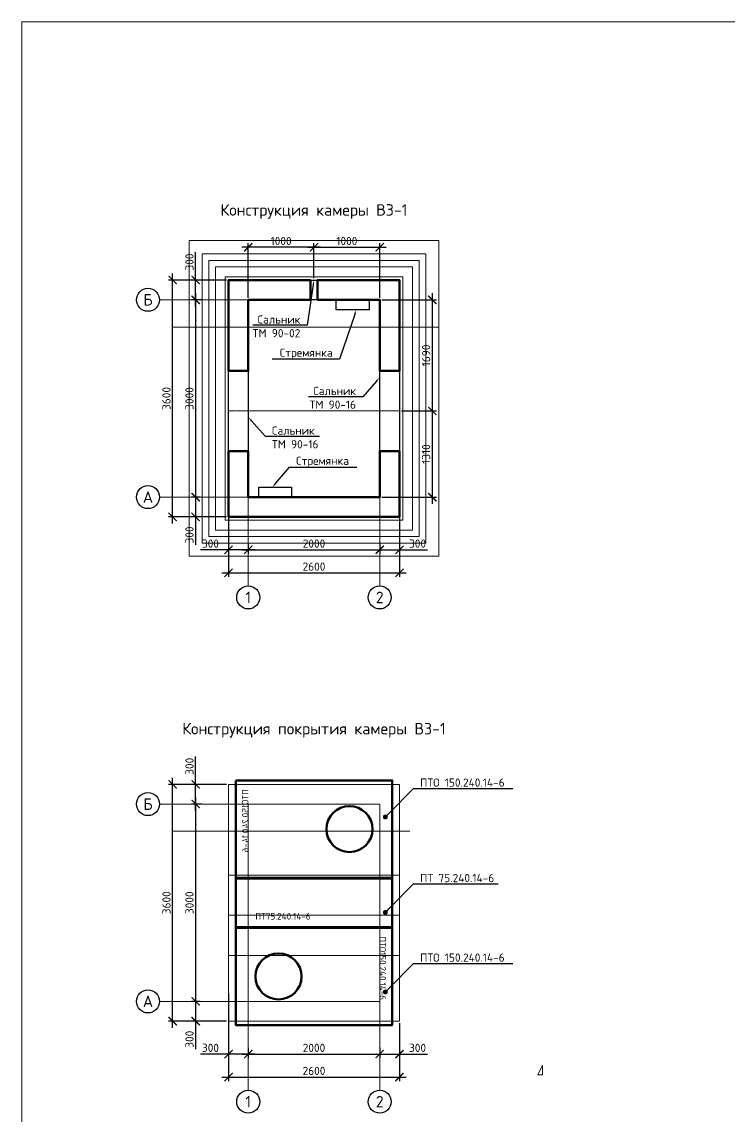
# Model space of a CAD drawing. Header units: millimetres. Extents: x 4549725 to 4654742, y -2132028 to -2073990.
# Drawn here: x 4569623 to 4580381, y -2106592 to -2089955 of the extents above; entities that cross this region are included whole.
import ezdxf
from ezdxf import colors
from ezdxf.entities.mleader import LeaderData, LeaderLine
from ezdxf.math import Vec2, Vec3

# ---------------------------------------------------------------- set-up
doc = ezdxf.new("R2010")
doc.units = ezdxf.units.MM
doc.linetypes.add('CENTER2', pattern=[28.575, 19.05, -3.175, 3.175, -3.175])
doc.linetypes.add('HIDDEN', pattern=[9.525, 6.35, -3.175])
doc.layers.get('Defpoints').update_dxf_attribs({"color": 3})
for name, color, linetype, lineweight in [('второстепенные', 7, 'Continuous', 25), ('выноски', 7, 'Continuous', 20), ('невидимые', 7, 'HIDDEN', 18), ('Оси', 7, 'CENTER2', 20), ('основная конструкция', 7, 'Continuous', 50), ('Текст', 7, 'Continuous', 18)]:
    doc.layers.add(name, color=color, linetype=linetype, lineweight=lineweight)
doc.layers.add('помощь', color=1, linetype='Continuous', lineweight=0, plot=False)
doc.layers.add('Размеры', color=7, linetype='Continuous')
doc.styles.add('ISOCPEUR', font='isocpeur.ttf')
doc.dimstyles.new('SPDS-ISOCUP', dxfattribs={"dimscale": 100, "dimtxt": 2.5, "dimasz": 2.5, "dimexe": 1.25, "dimexo": 0.625, "dimtad": 1, "dimdec": 0, "dimrnd": 0.001, "dimtxsty": 'ISOCPEUR', "dimblk": 'ARCHTICK', "dimcen": 2.5, "dimdle": 2, "dimadec": 0, "dimazin": 2, "dimtfac": 0.75, "dimtdec": 0, "dimtmove": 1, "dimatfit": 3, "dimfxl": 1, "dimtolj": 1, "dimarcsym": 1})

# ---------------------------------------------------------------- blocks, each defined once
blk = doc.blocks.new('_ArchTick')
at = {"color": 0, "linetype": 'ByBlock', "const_width": 0.15}
blk.add_lwpolyline([(-0.5, -0.5), (0.5, 0.5)], dxfattribs=at)
blk = doc.blocks.new('*D16')
at = {"layer": 'Defpoints', "color": 0, "transparency": 16777216}
for p in [(4572766, -2097031), (4573066, -2097869), (4572766, -2097981)]:
    blk.add_point(p, dxfattribs=at)
at = {"layer": 'Размеры', "color": 0, "lineweight": -2, "transparency": 16777216}
for p, q in [((4572766, -2097062), (4572766, -2098043)), ((4573066, -2097900), (4573066, -2098043)), ((4572766, -2097981), (4572341, -2097981)), ((4573166, -2097981), (4572766, -2097981))]:
    blk.add_line(p, q, dxfattribs=at)
at = {"layer": 'Размеры', "color": 0, "lineweight": -2, "transparency": 16777216, "xscale": 125, "yscale": 125, "zscale": 125, "rotation": 180}
blk.add_blockref('_ArchTick', (4572766, -2097981), dxfattribs=at)
at = {"layer": 'Размеры', "color": 0, "lineweight": -2, "transparency": 16777216, "xscale": 125, "yscale": 125, "zscale": 125}
blk.add_blockref('_ArchTick', (4573066, -2097981), dxfattribs=at)
at = {"layer": 'Размеры', "color": 0, "transparency": 16777216, "insert": (4572491, -2097887), "char_height": 125, "attachment_point": 5, "style": 'ISOCPEUR'}
blk.add_mtext('\\A1;300', dxfattribs=at)
blk = doc.blocks.new('*D17')
at = {"layer": 'Defpoints', "color": 0, "transparency": 16777216}
for p in [(4573066, -2097869), (4575066, -2097860), (4575066, -2097981)]:
    blk.add_point(p, dxfattribs=at)
at = {"layer": 'Размеры', "color": 0, "lineweight": -2, "transparency": 16777216}
for p, q in [((4573066, -2097900), (4573066, -2098043)), ((4575066, -2097891), (4575066, -2098043)), ((4572966, -2097981), (4575166, -2097981))]:
    blk.add_line(p, q, dxfattribs=at)
at = {"layer": 'Размеры', "color": 0, "lineweight": -2, "transparency": 16777216, "xscale": 125, "yscale": 125, "zscale": 125, "rotation": 180}
blk.add_blockref('_ArchTick', (4573066, -2097981), dxfattribs=at)
at = {"layer": 'Размеры', "color": 0, "lineweight": -2, "transparency": 16777216, "xscale": 125, "yscale": 125, "zscale": 125}
blk.add_blockref('_ArchTick', (4575066, -2097981), dxfattribs=at)
at = {"layer": 'Размеры', "color": 0, "transparency": 16777216, "insert": (4574066, -2097887), "char_height": 125, "attachment_point": 5, "style": 'ISOCPEUR'}
blk.add_mtext('\\A1;2000', dxfattribs=at)
blk = doc.blocks.new('*D18')
at = {"layer": 'Defpoints', "color": 0, "transparency": 16777216}
for p in [(4575366, -2097031), (4575066, -2097860), (4575366, -2097981)]:
    blk.add_point(p, dxfattribs=at)
at = {"layer": 'Размеры', "color": 0, "lineweight": -2, "transparency": 16777216}
for p, q in [((4575366, -2097062), (4575366, -2098043)), ((4575066, -2097891), (4575066, -2098043)), ((4574966, -2097981), (4575366, -2097981)), ((4575366, -2097981), (4575791, -2097981))]:
    blk.add_line(p, q, dxfattribs=at)
at = {"layer": 'Размеры', "color": 0, "lineweight": -2, "transparency": 16777216, "xscale": 125, "yscale": 125, "zscale": 125, "rotation": 180}
blk.add_blockref('_ArchTick', (4575066, -2097981), dxfattribs=at)
at = {"layer": 'Размеры', "color": 0, "lineweight": -2, "transparency": 16777216, "xscale": 125, "yscale": 125, "zscale": 125}
blk.add_blockref('_ArchTick', (4575366, -2097981), dxfattribs=at)
at = {"layer": 'Размеры', "color": 0, "transparency": 16777216, "insert": (4575641, -2097887), "char_height": 125, "attachment_point": 5, "style": 'ISOCPEUR'}
blk.add_mtext('\\A1;300', dxfattribs=at)
blk = doc.blocks.new('*D5')
at = {"layer": 'Defpoints', "color": 0, "transparency": 16777216}
for p in [(4572766, -2097481), (4575366, -2097481), (4575366, -2098331)]:
    blk.add_point(p, dxfattribs=at)
at = {"layer": 'Размеры', "color": 0, "lineweight": -2, "transparency": 16777216}
for p, q in [((4572766, -2097512), (4572766, -2098393)), ((4575366, -2097512), (4575366, -2098393)), ((4572666, -2098331), (4575466, -2098331))]:
    blk.add_line(p, q, dxfattribs=at)
at = {"layer": 'Размеры', "color": 0, "lineweight": -2, "transparency": 16777216, "xscale": 125, "yscale": 125, "zscale": 125, "rotation": 180}
blk.add_blockref('_ArchTick', (4572766, -2098331), dxfattribs=at)
at = {"layer": 'Размеры', "color": 0, "lineweight": -2, "transparency": 16777216, "xscale": 125, "yscale": 125, "zscale": 125}
blk.add_blockref('_ArchTick', (4575366, -2098331), dxfattribs=at)
at = {"layer": 'Размеры', "color": 0, "transparency": 16777216, "insert": (4574066, -2098237), "char_height": 125, "attachment_point": 5, "style": 'ISOCPEUR'}
blk.add_mtext('\\A1;2600', dxfattribs=at)
blk = doc.blocks.new('*D6')
at = {"layer": 'Defpoints', "color": 0, "transparency": 16777216}
for p in [(4572266, -2093881), (4572766, -2093881), (4572391, -2094181)]:
    blk.add_point(p, dxfattribs=at)
at = {"layer": 'Размеры', "color": 0, "lineweight": -2, "transparency": 16777216}
for p, q in [((4572266, -2093881), (4572266, -2093456)), ((4572734, -2093881), (4572203, -2093881)), ((4572266, -2094281), (4572266, -2093881)), ((4572359, -2094181), (4572203, -2094181))]:
    blk.add_line(p, q, dxfattribs=at)
at = {"layer": 'Размеры', "color": 0, "lineweight": -2, "transparency": 16777216, "xscale": 125, "yscale": 125, "zscale": 125}
for p, rotation in [((4572266, -2093881), 90), ((4572266, -2094181), 270)]:
    blk.add_blockref('_ArchTick', p, dxfattribs=dict(at, rotation=rotation))
at = {"layer": 'Размеры', "color": 0, "transparency": 16777216, "insert": (4572172, -2093606), "char_height": 125, "attachment_point": 5, "rotation": 90, "style": 'ISOCPEUR'}
blk.add_mtext('\\A1;300', dxfattribs=at)
blk = doc.blocks.new('*D7')
at = {"layer": 'Defpoints', "color": 0, "transparency": 16777216}
for p in [(4572385, -2094181), (4572266, -2097181), (4572366, -2097181)]:
    blk.add_point(p, dxfattribs=at)
at = {"layer": 'Размеры', "color": 0, "lineweight": -2, "transparency": 16777216}
for p, q in [((4572266, -2094081), (4572266, -2097281)), ((4572354, -2094181), (4572203, -2094181)), ((4572335, -2097181), (4572203, -2097181))]:
    blk.add_line(p, q, dxfattribs=at)
at = {"layer": 'Размеры', "color": 0, "lineweight": -2, "transparency": 16777216, "xscale": 125, "yscale": 125, "zscale": 125}
for p, rotation in [((4572266, -2094181), 90), ((4572266, -2097181), 270)]:
    blk.add_blockref('_ArchTick', p, dxfattribs=dict(at, rotation=rotation))
at = {"layer": 'Размеры', "color": 0, "transparency": 16777216, "insert": (4572172, -2095681), "char_height": 125, "attachment_point": 5, "rotation": 90, "style": 'ISOCPEUR'}
blk.add_mtext('\\A1;3000', dxfattribs=at)
blk = doc.blocks.new('*D8')
at = {"layer": 'Defpoints', "color": 0, "transparency": 16777216}
for p in [(4572366, -2097181), (4572266, -2097481), (4572766, -2097481)]:
    blk.add_point(p, dxfattribs=at)
at = {"layer": 'Размеры', "color": 0, "lineweight": -2, "transparency": 16777216}
for p, q in [((4572266, -2097081), (4572266, -2097481)), ((4572335, -2097181), (4572203, -2097181)), ((4572734, -2097481), (4572203, -2097481)), ((4572266, -2097481), (4572266, -2097906))]:
    blk.add_line(p, q, dxfattribs=at)
at = {"layer": 'Размеры', "color": 0, "lineweight": -2, "transparency": 16777216, "xscale": 125, "yscale": 125, "zscale": 125}
for p, rotation in [((4572266, -2097181), 90), ((4572266, -2097481), 270)]:
    blk.add_blockref('_ArchTick', p, dxfattribs=dict(at, rotation=rotation))
at = {"layer": 'Размеры', "color": 0, "transparency": 16777216, "insert": (4572172, -2097756), "char_height": 125, "attachment_point": 5, "rotation": 90, "style": 'ISOCPEUR'}
blk.add_mtext('\\A1;300', dxfattribs=at)
blk = doc.blocks.new('*D9')
at = {"layer": 'Defpoints', "color": 0, "transparency": 16777216}
for p in [(4571916, -2093881), (4572766, -2093881), (4572766, -2097481)]:
    blk.add_point(p, dxfattribs=at)
at = {"layer": 'Размеры', "color": 0, "lineweight": -2, "transparency": 16777216}
for p, q in [((4572734, -2093881), (4571853, -2093881)), ((4571916, -2097581), (4571916, -2093781)), ((4572734, -2097481), (4571853, -2097481))]:
    blk.add_line(p, q, dxfattribs=at)
at = {"layer": 'Размеры', "color": 0, "lineweight": -2, "transparency": 16777216, "xscale": 125, "yscale": 125, "zscale": 125}
for p, rotation in [((4571916, -2093881), 90), ((4571916, -2097481), 270)]:
    blk.add_blockref('_ArchTick', p, dxfattribs=dict(at, rotation=rotation))
at = {"layer": 'Размеры', "color": 0, "transparency": 16777216, "insert": (4571822, -2095681), "char_height": 125, "attachment_point": 5, "rotation": 90, "style": 'ISOCPEUR'}
blk.add_mtext('\\A1;3600', dxfattribs=at)
blk = doc.blocks.new('*D14')
at = {"layer": 'Defpoints', "color": 0, "transparency": 16777216}
for p in [(4575066, -2094181), (4575366, -2095871), (4575866, -2095871)]:
    blk.add_point(p, dxfattribs=at)
at = {"layer": 'Размеры', "color": 0, "lineweight": -2, "transparency": 16777216}
for p, q in [((4575866, -2094081), (4575866, -2095971)), ((4575097, -2094181), (4575928, -2094181)), ((4575397, -2095871), (4575928, -2095871))]:
    blk.add_line(p, q, dxfattribs=at)
at = {"layer": 'Размеры', "color": 0, "lineweight": -2, "transparency": 16777216, "xscale": 125, "yscale": 125, "zscale": 125}
for p, rotation in [((4575866, -2094181), 90), ((4575866, -2095871), 270)]:
    blk.add_blockref('_ArchTick', p, dxfattribs=dict(at, rotation=rotation))
at = {"layer": 'Размеры', "color": 0, "transparency": 16777216, "insert": (4575772, -2095026), "char_height": 125, "attachment_point": 5, "rotation": 90, "style": 'ISOCPEUR'}
blk.add_mtext('\\A1;1690', dxfattribs=at)
blk = doc.blocks.new('*D19')
at = {"layer": 'Defpoints', "color": 0, "transparency": 16777216}
for p in [(4572766, -2104698), (4573066, -2105523), (4572766, -2105648)]:
    blk.add_point(p, dxfattribs=at)
at = {"layer": 'Размеры', "color": 0, "lineweight": -2, "transparency": 16777216}
for p, q in [((4572766, -2104729), (4572766, -2105710)), ((4573066, -2105554), (4573066, -2105710)), ((4572766, -2105648), (4572341, -2105648)), ((4573166, -2105648), (4572766, -2105648))]:
    blk.add_line(p, q, dxfattribs=at)
at = {"layer": 'Размеры', "color": 0, "lineweight": -2, "transparency": 16777216, "xscale": 125, "yscale": 125, "zscale": 125, "rotation": 180}
blk.add_blockref('_ArchTick', (4572766, -2105648), dxfattribs=at)
at = {"layer": 'Размеры', "color": 0, "lineweight": -2, "transparency": 16777216, "xscale": 125, "yscale": 125, "zscale": 125}
blk.add_blockref('_ArchTick', (4573066, -2105648), dxfattribs=at)
at = {"layer": 'Размеры', "color": 0, "transparency": 16777216, "insert": (4572491, -2105554), "char_height": 125, "attachment_point": 5, "style": 'ISOCPEUR'}
blk.add_mtext('\\A1;300', dxfattribs=at)
blk = doc.blocks.new('*D20')
at = {"layer": 'Defpoints', "color": 0, "transparency": 16777216}
for p in [(4573066, -2105523), (4575066, -2105517), (4575066, -2105648)]:
    blk.add_point(p, dxfattribs=at)
at = {"layer": 'Размеры', "color": 0, "lineweight": -2, "transparency": 16777216}
for p, q in [((4573066, -2105554), (4573066, -2105710)), ((4575066, -2105548), (4575066, -2105710)), ((4572966, -2105648), (4575166, -2105648))]:
    blk.add_line(p, q, dxfattribs=at)
at = {"layer": 'Размеры', "color": 0, "lineweight": -2, "transparency": 16777216, "xscale": 125, "yscale": 125, "zscale": 125, "rotation": 180}
blk.add_blockref('_ArchTick', (4573066, -2105648), dxfattribs=at)
at = {"layer": 'Размеры', "color": 0, "lineweight": -2, "transparency": 16777216, "xscale": 125, "yscale": 125, "zscale": 125}
blk.add_blockref('_ArchTick', (4575066, -2105648), dxfattribs=at)
at = {"layer": 'Размеры', "color": 0, "transparency": 16777216, "insert": (4574066, -2105554), "char_height": 125, "attachment_point": 5, "style": 'ISOCPEUR'}
blk.add_mtext('\\A1;2000', dxfattribs=at)
blk = doc.blocks.new('*D21')
at = {"layer": 'Defpoints', "color": 0, "transparency": 16777216}
for p in [(4575366, -2105148), (4575066, -2105517), (4575366, -2105648)]:
    blk.add_point(p, dxfattribs=at)
at = {"layer": 'Размеры', "color": 0, "lineweight": -2, "transparency": 16777216}
for p, q in [((4575366, -2105179), (4575366, -2105710)), ((4575066, -2105548), (4575066, -2105710)), ((4574966, -2105648), (4575366, -2105648)), ((4575366, -2105648), (4575791, -2105648))]:
    blk.add_line(p, q, dxfattribs=at)
at = {"layer": 'Размеры', "color": 0, "lineweight": -2, "transparency": 16777216, "xscale": 125, "yscale": 125, "zscale": 125, "rotation": 180}
blk.add_blockref('_ArchTick', (4575066, -2105648), dxfattribs=at)
at = {"layer": 'Размеры', "color": 0, "lineweight": -2, "transparency": 16777216, "xscale": 125, "yscale": 125, "zscale": 125}
blk.add_blockref('_ArchTick', (4575366, -2105648), dxfattribs=at)
at = {"layer": 'Размеры', "color": 0, "transparency": 16777216, "insert": (4575641, -2105554), "char_height": 125, "attachment_point": 5, "style": 'ISOCPEUR'}
blk.add_mtext('\\A1;300', dxfattribs=at)
blk = doc.blocks.new('*D15')
at = {"layer": 'Defpoints', "color": 0, "transparency": 16777216}
for p in [(4572766, -2105148), (4575366, -2105148), (4575366, -2105998)]:
    blk.add_point(p, dxfattribs=at)
at = {"layer": 'Размеры', "color": 0, "lineweight": -2, "transparency": 16777216}
for p, q in [((4572766, -2105179), (4572766, -2106060)), ((4575366, -2105179), (4575366, -2106060)), ((4572666, -2105998), (4575466, -2105998))]:
    blk.add_line(p, q, dxfattribs=at)
at = {"layer": 'Размеры', "color": 0, "lineweight": -2, "transparency": 16777216, "xscale": 125, "yscale": 125, "zscale": 125, "rotation": 180}
blk.add_blockref('_ArchTick', (4572766, -2105998), dxfattribs=at)
at = {"layer": 'Размеры', "color": 0, "lineweight": -2, "transparency": 16777216, "xscale": 125, "yscale": 125, "zscale": 125}
blk.add_blockref('_ArchTick', (4575366, -2105998), dxfattribs=at)
at = {"layer": 'Размеры', "color": 0, "transparency": 16777216, "insert": (4574066, -2105904), "char_height": 125, "attachment_point": 5, "style": 'ISOCPEUR'}
blk.add_mtext('\\A1;2600', dxfattribs=at)
blk = doc.blocks.new('пто150.240.14-6')
blk.add_lwpolyline([(580350, 145945), (581830, 145945), (581830, 143565), (580350, 143565)], close=True)
blk.add_circle((581090, 144215), 350)
at = {"layer": 'помощь', "insert": (580482, 145851), "char_height": 100, "attachment_point": 1, "style": 'ISOCPEUR'}
blk.add_mtext('ПТО150.240.14-6', dxfattribs=at)
blk = doc.blocks.new('*D163')
at = {"layer": 'Defpoints', "color": 0, "transparency": 16777216}
for p in [(4575366, -2095871), (4575066, -2097181), (4575866, -2097181)]:
    blk.add_point(p, dxfattribs=at)
at = {"layer": 'Размеры', "color": 0, "lineweight": -2, "transparency": 16777216}
for p, q in [((4575866, -2095771), (4575866, -2097281)), ((4575397, -2095871), (4575928, -2095871)), ((4575097, -2097181), (4575928, -2097181))]:
    blk.add_line(p, q, dxfattribs=at)
at = {"layer": 'Размеры', "color": 0, "lineweight": -2, "transparency": 16777216, "xscale": 125, "yscale": 125, "zscale": 125}
for p, rotation in [((4575866, -2095871), 90), ((4575866, -2097181), 270)]:
    blk.add_blockref('_ArchTick', p, dxfattribs=dict(at, rotation=rotation))
at = {"layer": 'Размеры', "color": 0, "transparency": 16777216, "insert": (4575772, -2096526), "char_height": 125, "attachment_point": 5, "rotation": 90, "style": 'ISOCPEUR'}
blk.add_mtext('\\A1;1310', dxfattribs=at)
blk = doc.blocks.new('*D164')
at = {"layer": 'Defpoints', "color": 0, "transparency": 16777216}
for p in [(4572266, -2101548), (4572766, -2101548), (4572393, -2101848)]:
    blk.add_point(p, dxfattribs=at)
at = {"layer": 'Размеры', "color": 0, "lineweight": -2, "transparency": 16777216}
for p, q in [((4572266, -2101548), (4572266, -2101123)), ((4572734, -2101548), (4572203, -2101548)), ((4572266, -2101948), (4572266, -2101548)), ((4572361, -2101848), (4572203, -2101848))]:
    blk.add_line(p, q, dxfattribs=at)
at = {"layer": 'Размеры', "color": 0, "lineweight": -2, "transparency": 16777216, "xscale": 125, "yscale": 125, "zscale": 125}
for p, rotation in [((4572266, -2101548), 90), ((4572266, -2101848), 270)]:
    blk.add_blockref('_ArchTick', p, dxfattribs=dict(at, rotation=rotation))
at = {"layer": 'Размеры', "color": 0, "transparency": 16777216, "insert": (4572172, -2101273), "char_height": 125, "attachment_point": 5, "rotation": 90, "style": 'ISOCPEUR'}
blk.add_mtext('\\A1;300', dxfattribs=at)
blk = doc.blocks.new('*D165')
at = {"layer": 'Defpoints', "color": 0, "transparency": 16777216}
for p in [(4572385, -2101848), (4572266, -2104848), (4572366, -2104848)]:
    blk.add_point(p, dxfattribs=at)
at = {"layer": 'Размеры', "color": 0, "lineweight": -2, "transparency": 16777216}
for p, q in [((4572266, -2101748), (4572266, -2104948)), ((4572354, -2101848), (4572203, -2101848)), ((4572335, -2104848), (4572203, -2104848))]:
    blk.add_line(p, q, dxfattribs=at)
at = {"layer": 'Размеры', "color": 0, "lineweight": -2, "transparency": 16777216, "xscale": 125, "yscale": 125, "zscale": 125}
for p, rotation in [((4572266, -2101848), 90), ((4572266, -2104848), 270)]:
    blk.add_blockref('_ArchTick', p, dxfattribs=dict(at, rotation=rotation))
at = {"layer": 'Размеры', "color": 0, "transparency": 16777216, "insert": (4572172, -2103348), "char_height": 125, "attachment_point": 5, "rotation": 90, "style": 'ISOCPEUR'}
blk.add_mtext('\\A1;3000', dxfattribs=at)
blk = doc.blocks.new('*D166')
at = {"layer": 'Defpoints', "color": 0, "transparency": 16777216}
for p in [(4572366, -2104848), (4572266, -2105148), (4572766, -2105148)]:
    blk.add_point(p, dxfattribs=at)
at = {"layer": 'Размеры', "color": 0, "lineweight": -2, "transparency": 16777216}
for p, q in [((4572266, -2104748), (4572266, -2105148)), ((4572335, -2104848), (4572203, -2104848)), ((4572734, -2105148), (4572203, -2105148)), ((4572266, -2105148), (4572266, -2105573))]:
    blk.add_line(p, q, dxfattribs=at)
at = {"layer": 'Размеры', "color": 0, "lineweight": -2, "transparency": 16777216, "xscale": 125, "yscale": 125, "zscale": 125}
for p, rotation in [((4572266, -2104848), 90), ((4572266, -2105148), 270)]:
    blk.add_blockref('_ArchTick', p, dxfattribs=dict(at, rotation=rotation))
at = {"layer": 'Размеры', "color": 0, "transparency": 16777216, "insert": (4572172, -2105423), "char_height": 125, "attachment_point": 5, "rotation": 90, "style": 'ISOCPEUR'}
blk.add_mtext('\\A1;300', dxfattribs=at)
blk = doc.blocks.new('*D167')
at = {"layer": 'Defpoints', "color": 0, "transparency": 16777216}
for p in [(4571916, -2101548), (4572766, -2101548), (4572766, -2105148)]:
    blk.add_point(p, dxfattribs=at)
at = {"layer": 'Размеры', "color": 0, "lineweight": -2, "transparency": 16777216}
for p, q in [((4572734, -2101548), (4571853, -2101548)), ((4571916, -2105248), (4571916, -2101448)), ((4572734, -2105148), (4571853, -2105148))]:
    blk.add_line(p, q, dxfattribs=at)
at = {"layer": 'Размеры', "color": 0, "lineweight": -2, "transparency": 16777216, "xscale": 125, "yscale": 125, "zscale": 125}
for p, rotation in [((4571916, -2101548), 90), ((4571916, -2105148), 270)]:
    blk.add_blockref('_ArchTick', p, dxfattribs=dict(at, rotation=rotation))
at = {"layer": 'Размеры', "color": 0, "transparency": 16777216, "insert": (4571822, -2103348), "char_height": 125, "attachment_point": 5, "rotation": 90, "style": 'ISOCPEUR'}
blk.add_mtext('\\A1;3600', dxfattribs=at)
blk = doc.blocks.new('_Dot')
at = {"color": 0, "linetype": 'ByBlock', "lineweight": -2}
blk.add_line((-0.5, 0), (-1, 0), dxfattribs=at)
at = {"color": 0, "linetype": 'ByBlock', "const_width": 0.5}
blk.add_lwpolyline([(-0.25, 0, 1), (0.25, 0, 1)], format="xyb", close=True, dxfattribs=at)
blk = doc.blocks.new('*D381')
at = {"layer": 'Defpoints', "color": 0, "transparency": 16777216}
for p in [(4573066, -2093381), (4574066, -2093881), (4573066, -2094181)]:
    blk.add_point(p, dxfattribs=at)
at = {"layer": 'Размеры', "color": 0, "lineweight": -2, "transparency": 16777216}
for p, q in [((4574166, -2093381), (4572966, -2093381)), ((4573066, -2094150), (4573066, -2093318)), ((4574066, -2093850), (4574066, -2093318))]:
    blk.add_line(p, q, dxfattribs=at)
at = {"layer": 'Размеры', "color": 0, "lineweight": -2, "transparency": 16777216, "xscale": 125, "yscale": 125, "zscale": 125, "rotation": 180}
blk.add_blockref('_ArchTick', (4573066, -2093381), dxfattribs=at)
at = {"layer": 'Размеры', "color": 0, "lineweight": -2, "transparency": 16777216, "xscale": 125, "yscale": 125, "zscale": 125}
blk.add_blockref('_ArchTick', (4574066, -2093381), dxfattribs=at)
at = {"layer": 'Размеры', "color": 0, "transparency": 16777216, "insert": (4573566, -2093287), "char_height": 125, "attachment_point": 5, "style": 'ISOCPEUR'}
blk.add_mtext('\\A1;1000', dxfattribs=at)
blk = doc.blocks.new('*D382')
at = {"layer": 'Defpoints', "color": 0, "transparency": 16777216}
for p in [(4575066, -2093381), (4574066, -2093881), (4575066, -2094181)]:
    blk.add_point(p, dxfattribs=at)
at = {"layer": 'Размеры', "color": 0, "lineweight": -2, "transparency": 16777216}
for p, q in [((4573966, -2093381), (4575166, -2093381)), ((4574066, -2093850), (4574066, -2093318)), ((4575066, -2094150), (4575066, -2093318))]:
    blk.add_line(p, q, dxfattribs=at)
at = {"layer": 'Размеры', "color": 0, "lineweight": -2, "transparency": 16777216, "xscale": 125, "yscale": 125, "zscale": 125, "rotation": 180}
blk.add_blockref('_ArchTick', (4574066, -2093381), dxfattribs=at)
at = {"layer": 'Размеры', "color": 0, "lineweight": -2, "transparency": 16777216, "xscale": 125, "yscale": 125, "zscale": 125}
blk.add_blockref('_ArchTick', (4575066, -2093381), dxfattribs=at)
at = {"layer": 'Размеры', "color": 0, "transparency": 16777216, "insert": (4574566, -2093287), "char_height": 125, "attachment_point": 5, "style": 'ISOCPEUR'}
blk.add_mtext('\\A1;1000', dxfattribs=at)

msp = doc.modelspace()

# ---------------------------------------------------------------- linework, layer by layer
at = {"layer": 'второстепенные'}
for points in [[(4574011.7, -2093880.8), (4574119.7, -2093880.8), (4574119.7, -2094180.8), (4574011.7, -2094180.8)], [(4574905.7, -2094180.8), (4574905.7, -2094330.8), (4574405.7, -2094330.8), (4574405.7, -2094180.8)], [(4572765.7, -2095260.8), (4573065.7, -2095260.8), (4573065.7, -2096480.8), (4572765.7, -2096480.8)], [(4575065.7, -2095260.8), (4575365.7, -2095260.8), (4575365.7, -2096480.8), (4575065.7, -2096480.8)], [(4573725.7, -2097030.8), (4573725.7, -2097180.8), (4573225.7, -2097180.8), (4573225.7, -2097030.8)]]:
    msp.add_lwpolyline(points, close=True, dxfattribs=at)
for centre in [(4571540.7, -2094180.8), (4571540.7, -2097180.8), (4573065.7, -2098705.8), (4575065.7, -2098705.8), (4571540.7, -2101847.9), (4571540.7, -2104847.9), (4573065.7, -2106372.9), (4575065.7, -2106372.9)]:
    msp.add_circle(centre, 175, dxfattribs=at)
at = {"layer": 'выноски'}
for points in [[(4571913.6, -2094598.2), (4575970.5, -2094598.2)], [(4571913.6, -2102261.6), (4575521.8, -2102261.6)]]:
    msp.add_lwpolyline(points, dxfattribs=at)
at = {"layer": 'невидимые'}
for points in [[(4572765.7, -2101547.9), (4575365.7, -2101547.9), (4575365.7, -2105147.9), (4572765.7, -2105147.9)], [(4573065.7, -2101847.9), (4575065.7, -2101847.9), (4575065.7, -2104847.9), (4573065.7, -2104847.9)]]:
    msp.add_lwpolyline(points, close=True, dxfattribs=at)
at = {"layer": 'Оси', "ltscale": 0.2}
for points in [[(4573065.7, -2094180.8), (4571715.7, -2094180.8)], [(4575365.7, -2095870.8), (4572765.7, -2095870.8)], [(4573065.7, -2097180.8), (4571715.7, -2097180.8)], [(4573065.7, -2097180.8), (4573065.7, -2098530.8)], [(4575065.7, -2097180.8), (4575065.7, -2098530.8)], [(4573069.8, -2101847.9), (4571715.7, -2101847.9)], [(4573065.7, -2104847.9), (4571715.7, -2104847.9)], [(4573065.7, -2104847.9), (4573065.7, -2106197.9)], [(4575065.7, -2104847.9), (4575065.7, -2106197.9)]]:
    msp.add_lwpolyline(points, dxfattribs=at)
at = {"layer": 'основная конструкция'}
for points in [[(4574011.7, -2093880.8), (4572765.7, -2093880.8), (4572765.7, -2095260.8), (4573065.7, -2095260.8), (4573065.7, -2094180.8), (4574011.7, -2094180.8)], [(4574119.7, -2094180.8), (4575065.7, -2094180.8), (4575065.7, -2095260.8), (4575365.7, -2095260.8), (4575365.7, -2093880.8), (4574119.7, -2093880.8)], [(4573065.7, -2096480.8), (4573065.7, -2097180.8), (4575065.7, -2097180.8), (4575065.7, -2096480.8), (4575365.7, -2096480.8), (4575365.7, -2097480.8), (4572765.7, -2097480.8), (4572765.7, -2096480.8)], [(4572875.7, -2103717.9), (4572875.7, -2102977.9), (4575255.7, -2102977.9), (4575255.7, -2103717.9)]]:
    msp.add_lwpolyline(points, close=True, dxfattribs=at)
at = {"layer": 'помощь'}
for points in [[(4569622.6, -2089955), (4596436.1, -2089955), (4596436.1, -2107306.7), (4569622.6, -2107306.7)], [(4572165.7, -2093280.8), (4575965.7, -2093280.8), (4575965.7, -2098080.8), (4572165.7, -2098080.8)], [(4572365.7, -2093480.8), (4575765.7, -2093480.8), (4575765.7, -2097880.8), (4572365.7, -2097880.8)], [(4572465.7, -2093580.8), (4575665.7, -2093580.8), (4575665.7, -2097780.8), (4572465.7, -2097780.8)], [(4572565.7, -2093680.8), (4575565.7, -2093680.8), (4575565.7, -2097680.8), (4572565.7, -2097680.8)], [(4572715.7, -2093830.8), (4575415.7, -2093830.8), (4575415.7, -2097530.8), (4572715.7, -2097530.8)], [(4577543.3, -2105816.2), (4577543.3, -2105966.2), (4577473.3, -2105966.2)]]:
    msp.add_lwpolyline(points, close=True, dxfattribs=at)
for points in [[(4572765.7, -2102927.9), (4575365.7, -2102927.9)], [(4572765.7, -2103537.9), (4575365.7, -2103537.9)], [(4572765.7, -2104147.9), (4575365.7, -2104147.9)]]:
    msp.add_lwpolyline(points, dxfattribs=at)

# ---------------------------------------------------------------- block references
at = {"layer": 'основная конструкция', "xscale": -1, "rotation": 90}
msp.add_blockref('пто150.240.14-6', (4718820.6, -1521138.2), dxfattribs=at)
at = {"layer": 'основная конструкция', "rotation": 270}
msp.add_blockref('пто150.240.14-6', (4429310.8, -1523378.2), dxfattribs=at)

# ---------------------------------------------------------------- texts
at = {"layer": 'помощь', "insert": (4573174.4, -2103604.3), "char_height": 100, "attachment_point": 7, "style": 'ISOCPEUR'}
msp.add_mtext('ПТ75.240.14-6', dxfattribs=at)
at = {"layer": 'Текст', "char_height": 175, "attachment_point": 5, "style": 'ISOCPEUR'}
for s, insert, width in [('Конструкция камеры В3-1', (4574065.7, -2092837.9), 3097.77), ('Б', (4571540.7, -2094180.8), 501.641), ('А', (4571540.7, -2097180.8), 501.641), ('1', (4573065.7, -2098705.8), 501.641), ('2', (4575065.7, -2098705.8), 501.641), ('Конструкция покрытия камеры В3-1', (4574065.7, -2100724.8), 4379.054), ('Б', (4571540.7, -2101847.9), 501.641), ('А', (4571540.7, -2104847.9), 501.641), ('1', (4573065.7, -2106372.9), 501.641), ('2', (4575065.7, -2106372.9), 501.641)]:
    msp.add_mtext(s, dxfattribs=dict(at, insert=insert, width=width))

# ---------------------------------------------------------------- dimensions: what is measured, and where the dimension line sits
at = {"layer": 'Размеры'}
for base, p1, p2, override, picture, middle in [((4573065.7, -2093380.8), (4574065.7, -2093880.8), (4573065.7, -2094180.8), {"dimscale": 50, "dimtmove": 0}, '*D381', (4573565.7, -2093287.1)), ((4575065.7, -2093380.8), (4574065.7, -2093880.8), (4575065.7, -2094180.8), {"dimscale": 50}, '*D382', (4574565.7, -2093287.1)), ((4572765.7, -2097980.8), (4573065.7, -2097868.8), (4572765.7, -2097030.8), {"dimscale": 50, "dimtmove": 0}, '*D16', (4572490.7, -2097887.1)), ((4575365.7, -2097980.8), (4575065.7, -2097860.1), (4575365.7, -2097030.8), {"dimscale": 50, "dimtmove": 0}, '*D18', (4575640.7, -2097887.1)), ((4575365.7, -2098330.8), (4572765.7, -2097480.8), (4575365.7, -2097480.8), {"dimscale": 50}, '*D5', (4574065.7, -2098237.1)), ((4575065.7, -2097980.8), (4573065.7, -2097868.8), (4575065.7, -2097860.1), {"dimscale": 50}, '*D17', (4574065.7, -2097887.1)), ((4572765.7, -2105647.9), (4573065.7, -2105522.9), (4572765.7, -2104697.9), {"dimscale": 50, "dimtmove": 0}, '*D19', (4572490.7, -2105554.1)), ((4575365.7, -2105997.9), (4572765.7, -2105147.9), (4575365.7, -2105147.9), {"dimscale": 50}, '*D15', (4574065.7, -2105904.1)), ((4575365.7, -2105647.9), (4575065.7, -2105516.8), (4575365.7, -2105147.9), {"dimscale": 50, "dimtmove": 0}, '*D21', (4575640.7, -2105554.1)), ((4575065.7, -2105647.9), (4573065.7, -2105522.9), (4575065.7, -2105516.8), {"dimscale": 50}, '*D20', (4574065.7, -2105554.1))]:
    dim = msp.add_linear_dim(base=base, p1=p1, p2=p2, dimstyle='SPDS-ISOCUP', override=override, dxfattribs=at)
    dim.commit()
    dim.dimension.update_dxf_attribs({"geometry": picture, "text_midpoint": middle})
for base, p1, p2, override, picture, middle in [((4572265.7, -2093880.8), (4572390.7, -2094180.8), (4572765.7, -2093880.8), {"dimscale": 50, "dimtmove": 0}, '*D6', (4572171.9, -2093605.8)), ((4571915.7, -2093880.8), (4572765.7, -2097480.8), (4572765.7, -2093880.8), {"dimscale": 50}, '*D9', (4571821.9, -2095680.8)), ((4572265.7, -2097180.8), (4572385.3, -2094180.8), (4572366, -2097180.8), {"dimscale": 50}, '*D7', (4572171.9, -2095680.8)), ((4575865.7, -2095870.8), (4575065.7, -2094180.8), (4575365.7, -2095870.8), {"dimscale": 50, "dimtmove": 0}, '*D14', (4575771.9, -2095025.8)), ((4575865.7, -2097180.8), (4575365.7, -2095870.8), (4575065.7, -2097180.8), {"dimscale": 50, "dimtmove": 0}, '*D163', (4575771.9, -2096525.8)), ((4572265.7, -2097480.8), (4572366, -2097180.8), (4572765.7, -2097480.8), {"dimscale": 50, "dimtmove": 0}, '*D8', (4572171.9, -2097755.8)), ((4572265.7, -2101547.9), (4572392.7, -2101847.9), (4572765.7, -2101547.9), {"dimscale": 50, "dimtmove": 0}, '*D164', (4572171.9, -2101272.9)), ((4571915.7, -2101547.9), (4572765.7, -2105147.9), (4572765.7, -2101547.9), {"dimscale": 50}, '*D167', (4571821.9, -2103347.9)), ((4572265.7, -2104847.9), (4572385.3, -2101847.9), (4572366, -2104847.9), {"dimscale": 50}, '*D165', (4572171.9, -2103347.9)), ((4572265.7, -2105147.9), (4572366, -2104847.9), (4572765.7, -2105147.9), {"dimscale": 50, "dimtmove": 0}, '*D166', (4572171.9, -2105422.9))]:
    dim = msp.add_linear_dim(base=base, p1=p1, p2=p2, angle=90, dimstyle='SPDS-ISOCUP', override=override, dxfattribs=at)
    dim.commit()
    dim.dimension.update_dxf_attribs({"geometry": picture, "text_midpoint": middle})

# ---------------------------------------------------------------- leaders
at = {"layer": 'выноски'}
ml = msp.add_multileader_mtext('Standard', dxfattribs=at)
ml.set_content('Сальник\\PТМ 90-02', color=256, style='ISOCPEUR')
ml.set_leader_properties()
ml.build(insert=Vec2(0, 0))
ml.multileader.update_dxf_attribs({"text_left_attachment_type": 6, "text_right_attachment_type": 6, "dogleg_length": 0.05, "arrow_head_size": 75, "scale": 50})
ctx = ml.context
ctx.base_point, ctx.scale, ctx.char_height, ctx.arrow_head_size, ctx.landing_gap_size, ctx.plane_origin = Vec3(4573058.1, -2094567.3), 50, 125, 75, 100, Vec3(4573994.1, -2093403)
ctx.left_attachment, ctx.right_attachment, ctx.text_align_type = 6, 6, 2
notes = []
notes.append((ctx, [(0, (1, 1, 0), (4573960.6, -2094567.3), (-1, 0), 2.5, [(0, [(4574065.7, -2093880.8)], 0, [])])]))
ctx.mtext.insert, ctx.mtext.alignment, ctx.mtext.flow_direction = Vec3(4573858.1, -2094417.3), 3, 5
ml = msp.add_multileader_mtext('Standard', dxfattribs=at)
ml.set_content('Стремянка', color=256, style='ISOCPEUR')
ml.set_leader_properties()
ml.build(insert=Vec2(0, 0))
ml.multileader.update_dxf_attribs({"text_left_attachment_type": 6, "text_right_attachment_type": 6, "dogleg_length": 0.05, "arrow_head_size": 75, "scale": 50})
ctx = ml.context
ctx.base_point, ctx.scale, ctx.char_height, ctx.arrow_head_size, ctx.landing_gap_size, ctx.plane_origin = Vec3(4573437.1, -2095084.3), 50, 125, 75, 100, Vec3(4574710.1, -2094330.8)
ctx.left_attachment, ctx.right_attachment, ctx.text_align_type = 6, 6, 2
notes.append((ctx, [(0, (1, 1, 0), (4574452.1, -2095084.3), (-1, 0), 2.5, [(0, [(4574710.1, -2094330.8)], 0, [])])]))
ctx.mtext.insert, ctx.mtext.alignment, ctx.mtext.flow_direction = Vec3(4574349.6, -2094921.8), 3, 5
ml = msp.add_multileader_mtext('Standard', dxfattribs=at)
ml.set_content('Сальник\\PТМ 90-16', color=256, style='ISOCPEUR')
ml.set_leader_properties()
ml.build(insert=Vec2(0, 0))
ml.multileader.update_dxf_attribs({"text_left_attachment_type": 6, "text_right_attachment_type": 6, "dogleg_length": 0.05, "arrow_head_size": 75, "scale": 50})
ctx = ml.context
ctx.base_point, ctx.scale, ctx.char_height, ctx.arrow_head_size, ctx.landing_gap_size, ctx.plane_origin = Vec3(4573930.1, -2095653.7), 50, 125, 75, 100, Vec3(4575065.7, -2095361.2)
ctx.left_attachment, ctx.right_attachment, ctx.text_align_type = 6, 6, 2
notes.append((ctx, [(0, (1, 1, 0), (4574807.6, -2095653.7), (-1, 0), 2.5, [(0, [(4575065.7, -2095361.2)], 0, [])])]))
ctx.mtext.insert, ctx.mtext.alignment, ctx.mtext.flow_direction = Vec3(4574705.1, -2095503.7), 3, 5
ml = msp.add_multileader_mtext('Standard', dxfattribs=at)
ml.set_content('Сальник\\PТМ 90-16', color=256, style='ISOCPEUR')
ml.set_leader_properties()
ml.build(insert=Vec2(0, 0))
ml.multileader.update_dxf_attribs({"text_left_attachment_type": 6, "text_right_attachment_type": 6, "dogleg_length": 0.05, "arrow_head_size": 75, "scale": 50})
ctx = ml.context
ctx.base_point, ctx.scale, ctx.char_height, ctx.arrow_head_size, ctx.landing_gap_size, ctx.plane_origin = Vec3(4573326.2, -2096256.2), 50, 125, 75, 100, Vec3(4573065.7, -2095963.8)
ctx.left_attachment, ctx.right_attachment = 6, 6
notes.append((ctx, [(0, (1, 1, 0), (4573323.7, -2096256.2), (1, 0), 2.5, [(0, [(4573065.7, -2095963.8)], 0, [])])]))
ctx.mtext.insert, ctx.mtext.width, ctx.mtext.flow_direction = Vec3(4573426.2, -2096106.2), 688.75, 5
ml = msp.add_multileader_mtext('Standard', dxfattribs=at)
ml.set_content('Стремянка', color=256, style='ISOCPEUR')
ml.set_leader_properties()
ml.build(insert=Vec2(0, 0))
ml.multileader.update_dxf_attribs({"text_left_attachment_type": 6, "text_right_attachment_type": 6, "dogleg_length": 0.05, "arrow_head_size": 75, "scale": 50})
ctx = ml.context
ctx.base_point, ctx.scale, ctx.char_height, ctx.arrow_head_size, ctx.landing_gap_size, ctx.plane_origin = Vec3(4573694.2, -2096727.4), 50, 125, 75, 100, Vec3(4573433.7, -2096434.9)
ctx.left_attachment, ctx.right_attachment = 6, 6
notes.append((ctx, [(0, (1, 1, 0), (4573691.7, -2096727.4), (1, 0), 2.5, [(0, [(4573433.7, -2097030.8)], 0, [])])]))
ctx.mtext.insert, ctx.mtext.flow_direction = Vec3(4573794.2, -2096564.9), 5
ml = msp.add_multileader_mtext('Standard', dxfattribs=at)
ml.set_content('ПТО 150.240.14-6', color=256, style='ISOCPEUR')
ml.set_leader_properties()
ml.set_arrow_properties(name='DOT')
ml.build(insert=Vec2(0, 0))
ml.multileader.update_dxf_attribs({"text_left_attachment_type": 6, "text_right_attachment_type": 6, "dogleg_length": 0.05, "arrow_head_size": 75, "scale": 50})
ctx = ml.context
ctx.base_point, ctx.scale, ctx.char_height, ctx.arrow_head_size, ctx.landing_gap_size, ctx.plane_origin = Vec3(4575579.8, -2101608.4), 50, 125, 75, 100, Vec3(4575151.3, -2102043.8)
ctx.left_attachment, ctx.right_attachment = 6, 6
notes.append((ctx, [(0, (1, 1, 0), (4575577.3, -2101608.4), (1, 0), 2.5, [(0, [(4575151.3, -2102043.8)], 0, [])])]))
ctx.mtext.insert, ctx.mtext.flow_direction = Vec3(4575679.8, -2101458.4), 5
ml = msp.add_multileader_mtext('Standard', dxfattribs=at)
ml.set_content('ПТ 75.240.14-6', color=256, style='ISOCPEUR')
ml.set_leader_properties()
ml.set_arrow_properties(name='DOT')
ml.build(insert=Vec2(0, 0))
ml.multileader.update_dxf_attribs({"text_left_attachment_type": 6, "text_right_attachment_type": 6, "dogleg_length": 0.05, "arrow_head_size": 75, "scale": 50})
ctx = ml.context
ctx.base_point, ctx.scale, ctx.char_height, ctx.arrow_head_size, ctx.landing_gap_size, ctx.plane_origin = Vec3(4575579.8, -2103060.5), 50, 125, 75, 100, Vec3(4575151.3, -2103495.8)
ctx.left_attachment, ctx.right_attachment = 6, 6
notes.append((ctx, [(0, (1, 1, 0), (4575577.3, -2103060.5), (1, 0), 2.5, [(0, [(4575151.3, -2103495.8)], 0, [])])]))
ctx.mtext.insert, ctx.mtext.flow_direction = Vec3(4575679.8, -2102910.5), 5
ml = msp.add_multileader_mtext('Standard', dxfattribs=at)
ml.set_content('ПТО 150.240.14-6', color=256, style='ISOCPEUR')
ml.set_leader_properties()
ml.set_arrow_properties(name='DOT')
ml.build(insert=Vec2(0, 0))
ml.multileader.update_dxf_attribs({"text_left_attachment_type": 6, "text_right_attachment_type": 6, "dogleg_length": 0.05, "arrow_head_size": 75, "scale": 50})
ctx = ml.context
ctx.base_point, ctx.scale, ctx.char_height, ctx.arrow_head_size, ctx.landing_gap_size, ctx.plane_origin = Vec3(4575579.8, -2104269.2), 50, 125, 75, 100, Vec3(4575151.3, -2104704.5)
ctx.left_attachment, ctx.right_attachment = 6, 6
notes.append((ctx, [(0, (1, 1, 0), (4575577.3, -2104269.2), (1, 0), 2.5, [(0, [(4575151.3, -2104704.5)], 0, [])])]))
ctx.mtext.insert, ctx.mtext.flow_direction = Vec3(4575679.8, -2104119.2), 5
for ctx, leaders in notes:
    for number, flags, end, landing, length, lines in leaders:
        leader = LeaderData()
        leader.index, (leader.has_last_leader_line, leader.has_dogleg_vector, leader.attachment_direction) = number, flags
        leader.last_leader_point, leader.dogleg_vector, leader.dogleg_length = Vec3(end), Vec3(landing), length
        for number, points, colour, breaks in lines:
            line = LeaderLine()
            line.index, line.vertices, line.color, line.breaks = number, Vec3.list(points), colors.encode_raw_color(colour), breaks
            leader.lines.append(line)
        ctx.leaders.append(leader)

doc.saveas('drawing.dxf')
